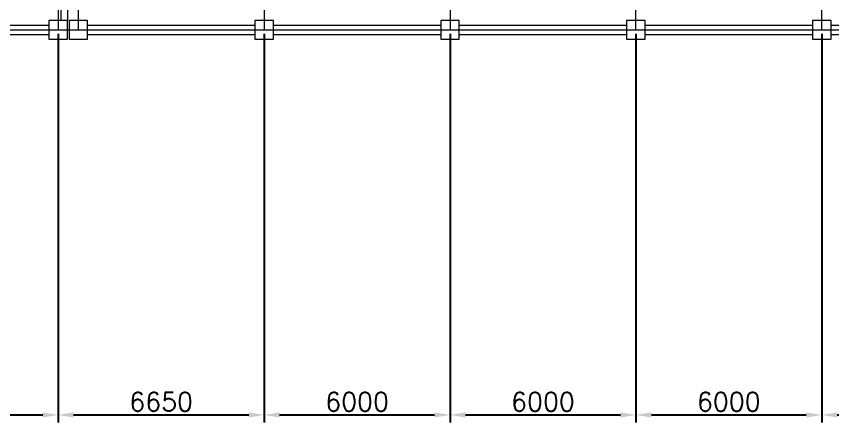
# Model space of a CAD drawing. Extents: x -59767 to 1106559, y -1290 to 1129522.
# Drawn here: x 108857 to 135211, y 542351 to 555465 of the extents above; entities that cross this region are included whole.
import ezdxf

# ---------------------------------------------------------------- set-up
doc = ezdxf.new("R2010")
doc.units = 0
doc.linetypes.add('CENTER', pattern=[2, 1.25, -0.25, 0.25, -0.25])
doc.layers.get('Defpoints').update_dxf_attribs({"linetype": 'CONTINUOUS', "lineweight": 9})
for name, color, linetype, lineweight in [('COLUMN', 2, 'CONTINUOUS', 9), ('WALL_200', 3, 'CONTINUOUS', 9), ('WALL_300', 7, 'CONTINUOUS', 9), ('중심선', 1, 'CENTER', 9), ('치수선', 6, 'CONTINUOUS', 9)]:
    doc.layers.add(name, color=color, linetype=linetype, lineweight=lineweight)
doc.styles.get("Standard").update_dxf_attribs({"font": 'romans.shx', "bigfont": 'whtgtxt.shx'})
doc.dimstyles.new('ISO-25', dxfattribs={"dimscale": 200, "dimtxt": 3, "dimasz": 2.5, "dimexe": 1.25, "dimexo": 0.625, "dimtad": 1, "dimdec": 0, "dimdsep": 46, "dimtxsty": 'Standard', "dimcen": 2.5, "dimadec": 0, "dimazin": 0, "dimtp": 0.1, "dimtm": 0.1, "dimtfac": 0.6, "dimtdec": 0, "dimtmove": 0, "dimatfit": 3, "dimfxl": 1, "dimtvp": 1, "dimtolj": 1, "dimarcsym": 0})

# ---------------------------------------------------------------- blocks, each defined once
blk = doc.blocks.new('column600')
at = {"layer": 'COLUMN', "linetype": 'Continuous'}
blk.add_lwpolyline([(-300, -300), (300, -300), (300, 300), (-300, 300)], close=True, dxfattribs=at)
blk = doc.blocks.new('*D159')
at = {"layer": 'Defpoints', "color": 0}
for p in [(104208, 555029), (110208, 555029), (110208, 542601)]:
    blk.add_point(p, dxfattribs=at)
at = {"layer": '치수선', "color": 0, "lineweight": -2}
for p, q in [((104208, 554904), (104208, 542351)), ((110208, 554904), (110208, 542351)), ((104708, 542601), (109708, 542601))]:
    blk.add_line(p, q, dxfattribs=at)
at = {"layer": '치수선', "color": 0}
for points in [[(104708, 542684), (104708, 542518), (104208, 542601)], [(109708, 542518), (109708, 542684), (110208, 542601)]]:
    blk.add_solid(points, dxfattribs=at)
at = {"layer": '치수선', "color": 0, "insert": (107208, 543026), "char_height": 600, "attachment_point": 5}
blk.add_mtext('\\A1;6000', dxfattribs=at)
blk = doc.blocks.new('*D161')
at = {"layer": 'Defpoints', "color": 0}
for p in [(110208, 555029), (116858, 555029), (116858, 542601)]:
    blk.add_point(p, dxfattribs=at)
at = {"layer": '치수선', "color": 0, "lineweight": -2}
for p, q in [((110208, 554904), (110208, 542351)), ((116858, 554904), (116858, 542351)), ((110708, 542601), (116358, 542601))]:
    blk.add_line(p, q, dxfattribs=at)
at = {"layer": '치수선', "color": 0}
for points in [[(110708, 542684), (110708, 542518), (110208, 542601)], [(116358, 542518), (116358, 542684), (116858, 542601)]]:
    blk.add_solid(points, dxfattribs=at)
at = {"layer": '치수선', "color": 0, "insert": (113533, 543026), "char_height": 600, "attachment_point": 5}
blk.add_mtext('\\A1;6650', dxfattribs=at)
blk = doc.blocks.new('*D162')
at = {"layer": 'Defpoints', "color": 0}
for p in [(116858, 555029), (122858, 555029), (122858, 542601)]:
    blk.add_point(p, dxfattribs=at)
at = {"layer": '치수선', "color": 0, "lineweight": -2}
for p, q in [((116858, 554904), (116858, 542351)), ((122858, 554904), (122858, 542351)), ((117358, 542601), (122358, 542601))]:
    blk.add_line(p, q, dxfattribs=at)
at = {"layer": '치수선', "color": 0}
for points in [[(117358, 542684), (117358, 542518), (116858, 542601)], [(122358, 542518), (122358, 542684), (122858, 542601)]]:
    blk.add_solid(points, dxfattribs=at)
at = {"layer": '치수선', "color": 0, "insert": (119858, 543026), "char_height": 600, "attachment_point": 5}
blk.add_mtext('\\A1;6000', dxfattribs=at)
blk = doc.blocks.new('*D163')
at = {"layer": 'Defpoints', "color": 0}
for p in [(122858, 555029), (128858, 555029), (128858, 542601)]:
    blk.add_point(p, dxfattribs=at)
at = {"layer": '치수선', "color": 0, "lineweight": -2}
for p, q in [((122858, 554904), (122858, 542351)), ((128858, 554904), (128858, 542351)), ((123358, 542601), (128358, 542601))]:
    blk.add_line(p, q, dxfattribs=at)
at = {"layer": '치수선', "color": 0}
for points in [[(123358, 542684), (123358, 542518), (122858, 542601)], [(128358, 542518), (128358, 542684), (128858, 542601)]]:
    blk.add_solid(points, dxfattribs=at)
at = {"layer": '치수선', "color": 0, "insert": (125858, 543026), "char_height": 600, "attachment_point": 5}
blk.add_mtext('\\A1;6000', dxfattribs=at)
blk = doc.blocks.new('*D164')
at = {"layer": 'Defpoints', "color": 0}
for p in [(128858, 555029), (134858, 555029), (134858, 542601)]:
    blk.add_point(p, dxfattribs=at)
at = {"layer": '치수선', "color": 0, "lineweight": -2}
for p, q in [((128858, 554904), (128858, 542351)), ((134858, 554904), (134858, 542351)), ((129358, 542601), (134358, 542601))]:
    blk.add_line(p, q, dxfattribs=at)
at = {"layer": '치수선', "color": 0}
for points in [[(129358, 542684), (129358, 542518), (128858, 542601)], [(134358, 542518), (134358, 542684), (134858, 542601)]]:
    blk.add_solid(points, dxfattribs=at)
at = {"layer": '치수선', "color": 0, "insert": (131858, 543026), "char_height": 600, "attachment_point": 5}
blk.add_mtext('\\A1;6000', dxfattribs=at)
blk = doc.blocks.new('*D165')
at = {"layer": 'Defpoints', "color": 0}
for p in [(134858, 555029), (140858, 555029), (140858, 542601)]:
    blk.add_point(p, dxfattribs=at)
at = {"layer": '치수선', "color": 0, "lineweight": -2}
for p, q in [((134858, 554904), (134858, 542351)), ((140858, 554904), (140858, 542351)), ((135358, 542601), (140358, 542601))]:
    blk.add_line(p, q, dxfattribs=at)
at = {"layer": '치수선', "color": 0}
for points in [[(135358, 542684), (135358, 542518), (134858, 542601)], [(140358, 542518), (140358, 542684), (140858, 542601)]]:
    blk.add_solid(points, dxfattribs=at)
at = {"layer": '치수선', "color": 0, "insert": (137858, 543026), "char_height": 600, "attachment_point": 5}
blk.add_mtext('\\A1;6000', dxfattribs=at)

msp = doc.modelspace()

# ---------------------------------------------------------------- linework, layer by layer
at = {"layer": 'WALL_200', "ltscale": 0.5}
for p, q in [((104508.2, 555179.1), (109908.2, 555179.1)), ((111158.2, 555179.1), (116557.7, 555179.1)), ((117157.7, 555179.1), (122557.7, 555179.1)), ((123157.7, 555179.1), (128557.7, 555179.1)), ((129157.7, 555179.1), (134557.7, 555179.1)), ((135157.7, 555179.1), (140558.2, 555179.1)), ((104508.2, 554879.1), (109908.2, 554879.1)), ((111158.2, 554879.1), (116557.7, 554879.1)), ((117157.7, 554879.1), (122557.7, 554879.1)), ((123157.7, 554879.1), (128557.7, 554879.1)), ((129157.7, 554879.1), (134557.7, 554879.1)), ((135157.7, 554879.1), (140558.2, 554879.1))]:
    msp.add_line(p, q, dxfattribs=at)
msp.add_lwpolyline([(110508.2, 562729.1), (110508.2, 555329.3), (110308.2, 555329.3), (110308.2, 562729.1)], close=True, dxfattribs=at)
at = {"layer": 'WALL_300', "linetype": 'Continuous', "lineweight": 9}
for p, q in [((134557.7, 555179.1), (134557.7, 555179.1)), ((134557.7, 554879.1), (134557.7, 554879.1))]:
    msp.add_line(p, q, dxfattribs=at)
at = {"layer": '중심선'}
for p, q in [((110208.2, 618526.4), (110208.2, 555029.1)), ((122858.2, 618526.4), (122858.2, 555029.1)), ((128858.2, 555029.1), (128858.2, 618526.4)), ((134858.2, 555029.1), (134858.2, 618526.4)), ((110858.2, 581029.1), (110858.2, 555029.1)), ((116858.2, 581029.1), (116858.2, 555029.1)), ((28557.7, 555029.1), (154858.2, 555029.1))]:
    msp.add_line(p, q, dxfattribs=at)

# ---------------------------------------------------------------- block references
at = {"layer": 'COLUMN', "linetype": 'Continuous'}
for p in [(110208.2, 555029.3), (110858.2, 555029.3), (116857.7, 555029.1), (122857.7, 555029.1), (128857.7, 555029.5), (134857.7, 555029.5)]:
    msp.add_blockref('column600', p, dxfattribs=at)

# ---------------------------------------------------------------- dimensions: what is measured, and where the dimension line sits
at = {"layer": '치수선'}
for base, p1, p2, picture, middle in [((110208.2, 542600.9), (104208.2, 555029.1), (110208.2, 555029.1), '*D159', (107208.2, 543025.9)), ((116858.2, 542600.9), (110208.2, 555029.1), (116858.2, 555029.1), '*D161', (113533.2, 543025.9)), ((122858.2, 542600.9), (116858.2, 555029.1), (122858.2, 555029.1), '*D162', (119858.2, 543025.9)), ((128858.2, 542600.9), (122858.2, 555029.1), (128858.2, 555029.1), '*D163', (125858.2, 543025.9)), ((134858.2, 542600.9), (128858.2, 555029.1), (134858.2, 555029.1), '*D164', (131858.2, 543025.9)), ((140858.2, 542600.9), (134858.2, 555029.1), (140858.2, 555029.1), '*D165', (137858.2, 543025.9))]:
    dim = msp.add_linear_dim(base=base, p1=p1, p2=p2, dimstyle='ISO-25', dxfattribs=at)
    dim.commit()
    dim.dimension.update_dxf_attribs({"geometry": picture, "text_midpoint": middle})

doc.saveas('drawing.dxf')
